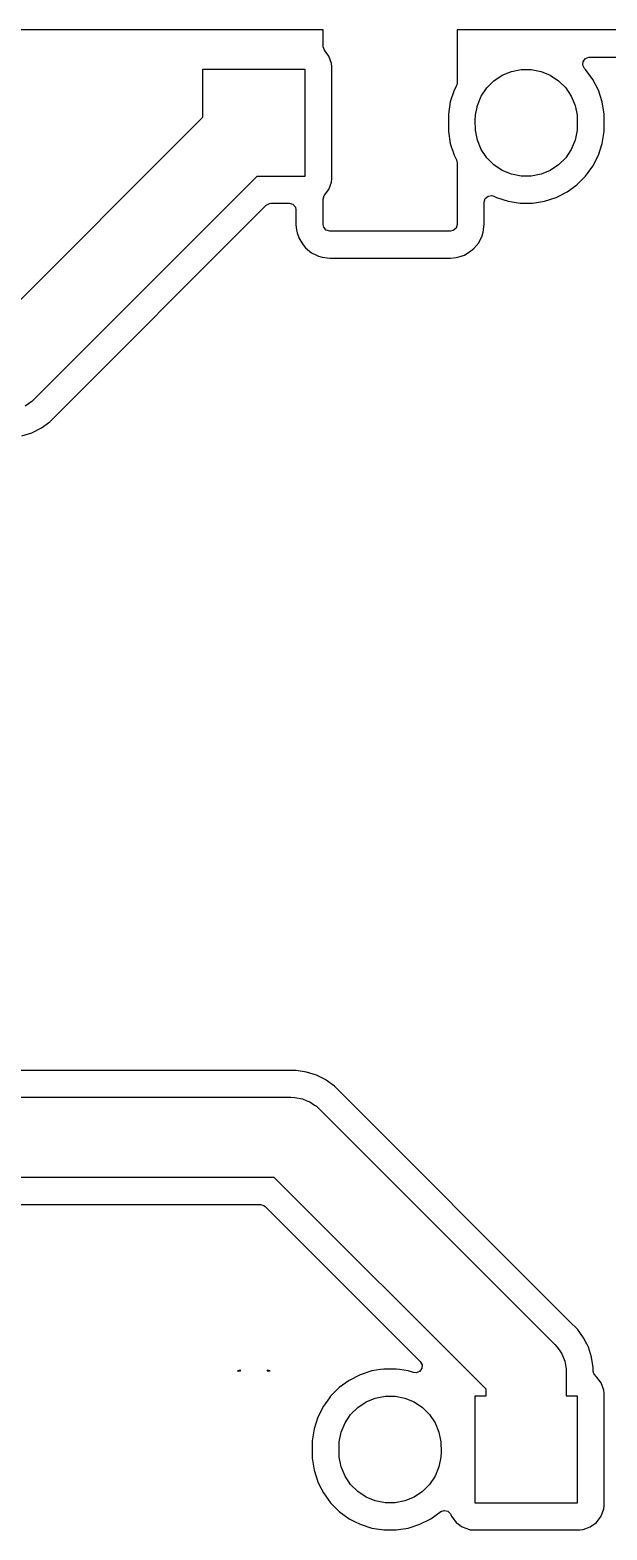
# Model space of a CAD drawing. Extents: x 180 to 322, y -217 to -139.
# Drawn here: x 221.78 to 232.55, y -188.47 to -160.5 of the extents above; entities that cross this region are included whole.
import ezdxf

# ---------------------------------------------------------------- set-up
doc = ezdxf.new("R2010")
doc.units = 0
doc.layers.add('BLACK', color=7, linetype='CONTINUOUS')

msp = doc.modelspace()

# ---------------------------------------------------------------- linework, layer by layer
at = {"layer": 'BLACK', "linetype": 'CONTINUOUS'}
for p, q in [((227.25, -160.5), (218.25, -160.5)), ((227.25, -160.804404), (227.25, -160.5)), ((233.75079, -160.5), (229.75, -160.5)), ((229.75, -160.5), (229.75, -161.483989)), ((227.250316, -160.813251), (227.25, -160.804404)), ((227.274733, -160.878715), (227.250316, -160.813251)), ((227.356296, -160.987669), (227.274733, -160.878715)), ((227.406591, -161.122517), (227.356296, -160.987669)), ((232.096048, -161.155858), (232.101032, -161.086166)), ((232.101032, -161.086166), (232.142904, -161.030233)), ((232.142904, -161.030233), (232.208368, -161.005816)), ((232.208368, -161.005816), (232.217214, -161.0055)), ((232.217214, -161.0055), (233.1255, -161.0055)), ((225.0075, -162.122301), (225.0075, -161.23)), ((225.0075, -161.23), (226.9125, -161.23)), ((226.9125, -161.23), (226.9125, -163.23)), ((227.412999, -161.182128), (227.406591, -161.122517)), ((227.413, -163.277873), (227.412999, -161.182128)), ((230.43574, -161.446208), (230.590995, -161.34247)), ((230.590995, -161.34247), (230.763504, -161.271014)), ((230.763504, -161.271014), (230.946639, -161.234587)), ((230.946639, -161.234587), (231.133361, -161.234587)), ((231.133361, -161.234587), (231.316496, -161.271014)), ((231.316496, -161.271014), (231.489005, -161.34247)), ((231.489005, -161.34247), (231.64426, -161.446208)), ((232.129533, -161.217181), (232.096048, -161.155858)), ((232.148286, -161.235934), (232.129533, -161.217181)), ((232.282716, -161.420961), (232.148286, -161.235934)), ((229.693451, -161.624742), (229.622778, -161.84225)), ((229.736485, -161.540283), (229.693451, -161.624741)), ((229.693451, -161.624741), (229.693451, -161.624742)), ((229.75, -161.483989), (229.736485, -161.540283)), ((230.19997, -161.733495), (230.303708, -161.57824)), ((230.303708, -161.57824), (230.43574, -161.446208)), ((231.64426, -161.446208), (231.776292, -161.57824)), ((231.776292, -161.57824), (231.88003, -161.733495)), ((232.386549, -161.624744), (232.282716, -161.420961)), ((232.457221, -161.84225), (232.386549, -161.624744)), ((229.622778, -161.842253), (229.587, -162.068146)), ((229.622778, -161.84225), (229.622778, -161.842253)), ((230.092087, -162.089139), (230.128514, -161.906004)), ((230.128514, -161.906004), (230.19997, -161.733495)), ((231.88003, -161.733495), (231.951486, -161.906004)), ((231.951486, -161.906004), (231.987913, -162.089139)), ((232.457221, -161.842251), (232.457221, -161.84225)), ((232.457222, -161.842255), (232.457221, -161.842251)), ((232.493, -162.068146), (232.457222, -161.842255)), ((221.033943, -166.100204), (225.0075, -162.122301)), ((229.587, -162.068146), (229.587, -162.391853)), ((230.0875, -162.1825), (230.092087, -162.089139)), ((230.092087, -162.370861), (230.0875, -162.1825)), ((231.987913, -162.089139), (231.9925, -162.2775)), ((232.493, -162.391854), (232.493, -162.068146)), ((229.587, -162.391853), (229.622778, -162.617746)), ((230.128514, -162.553996), (230.092087, -162.370861)), ((231.987913, -162.370861), (231.951486, -162.553996)), ((231.9925, -162.2775), (231.987913, -162.370861)), ((232.457222, -162.617745), (232.493, -162.391854)), ((229.622778, -162.617746), (229.622778, -162.617749)), ((229.622778, -162.617749), (229.693454, -162.835264)), ((230.19997, -162.726505), (230.128514, -162.553996)), ((230.303708, -162.88176), (230.19997, -162.726505)), ((231.88003, -162.726505), (231.776292, -162.88176)), ((231.951486, -162.553996), (231.88003, -162.726505)), ((232.386548, -162.835258), (232.457222, -162.617745)), ((229.693454, -162.835264), (229.693455, -162.835266)), ((229.693455, -162.835266), (229.736484, -162.919714)), ((229.736484, -162.919714), (229.75, -162.976009)), ((229.75, -162.976009), (229.75, -164.126)), ((230.43574, -163.013792), (230.303708, -162.88176)), ((230.590995, -163.11753), (230.43574, -163.013792)), ((231.64426, -163.013792), (231.489005, -163.11753)), ((231.776292, -162.88176), (231.64426, -163.013792)), ((232.148286, -163.224066), (232.282717, -163.039038)), ((232.282717, -163.039038), (232.386548, -162.835258)), ((226.016127, -163.23), (221.87033, -167.38033)), ((226.9125, -163.23), (226.016127, -163.23)), ((227.356296, -163.472331), (227.406591, -163.337483)), ((227.406591, -163.337483), (227.413, -163.277873)), ((230.763504, -163.188986), (230.590995, -163.11753)), ((230.946639, -163.225413), (230.763504, -163.188986)), ((231.133361, -163.225413), (230.946639, -163.225413)), ((231.316496, -163.188986), (231.133361, -163.225413)), ((231.489005, -163.11753), (231.316496, -163.188986)), ((231.986566, -163.385786), (232.148286, -163.224066)), ((227.25, -163.655596), (227.269685, -163.588557)), ((227.269685, -163.588557), (227.274733, -163.581285)), ((227.274733, -163.581285), (227.275317, -163.580503)), ((227.275317, -163.580503), (227.356296, -163.472331)), ((230.275185, -163.643828), (230.327989, -163.598073)), ((230.327989, -163.598073), (230.397147, -163.588129)), ((230.397147, -163.588129), (230.435794, -163.600381)), ((230.435794, -163.600381), (230.458014, -163.611703)), ((230.458014, -163.611703), (230.482244, -163.624049)), ((230.482244, -163.624049), (230.699751, -163.694721)), ((231.380249, -163.694721), (231.597755, -163.624049)), ((231.597755, -163.624049), (231.597755, -163.624048)), ((231.597755, -163.624048), (231.597758, -163.624048)), ((231.597758, -163.624048), (231.801538, -163.520217)), ((231.801538, -163.520217), (231.986566, -163.385786)), ((222.154646, -167.803828), (226.191655, -163.766817)), ((226.191655, -163.766817), (226.252978, -163.733333)), ((226.252978, -163.733333), (226.279336, -163.730499)), ((226.279336, -163.730499), (226.6205, -163.730499)), ((226.6205, -163.730499), (226.687539, -163.750184)), ((226.687539, -163.750184), (226.733294, -163.802988)), ((226.733294, -163.802988), (226.7445, -163.854499)), ((226.7445, -163.854499), (226.7445, -164.126)), ((227.25, -164.126), (227.25, -163.655596)), ((230.2555, -163.710867), (230.275185, -163.643828)), ((230.2555, -164.126), (230.2555, -163.710867)), ((230.699751, -163.694721), (230.699752, -163.694721)), ((230.699752, -163.694721), (230.699755, -163.694722)), ((230.699755, -163.694722), (230.925646, -163.7305)), ((230.925646, -163.7305), (230.925647, -163.7305)), ((230.925647, -163.7305), (231.154353, -163.7305)), ((231.154353, -163.7305), (231.154354, -163.7305)), ((231.154354, -163.7305), (231.380245, -163.694722)), ((231.380245, -163.694722), (231.380248, -163.694721)), ((231.380248, -163.694721), (231.380249, -163.694721)), ((226.7445, -164.126), (226.744501, -164.126009)), ((226.744501, -164.126009), (226.756052, -164.23345)), ((227.261206, -164.177511), (227.25, -164.126)), ((227.306961, -164.230315), (227.261206, -164.177511)), ((229.75, -164.126), (229.730315, -164.193039)), ((230.235024, -164.268416), (230.2555, -164.126)), ((226.756052, -164.23345), (226.756054, -164.233462)), ((226.756054, -164.233462), (226.76726, -164.284972)), ((226.76726, -164.284972), (226.801383, -164.387497)), ((226.801383, -164.387497), (226.801386, -164.387503)), ((226.801386, -164.387503), (226.879171, -164.508537)), ((227.374, -164.25), (227.306961, -164.230315)), ((229.626, -164.25), (227.374, -164.25)), ((229.677511, -164.238794), (229.626, -164.25)), ((229.730315, -164.193039), (229.677511, -164.238794)), ((230.061347, -164.57507), (230.155567, -164.466336)), ((230.155567, -164.466336), (230.215338, -164.335459)), ((230.215338, -164.335459), (230.235023, -164.26842)), ((230.235023, -164.26842), (230.235024, -164.268416)), ((226.879171, -164.508537), (226.879179, -164.508548)), ((226.879179, -164.508548), (226.924923, -164.56134)), ((226.924923, -164.56134), (226.924926, -164.561343)), ((226.924926, -164.561343), (226.92493, -164.561347)), ((226.92493, -164.561347), (227.033664, -164.655567)), ((227.033664, -164.655567), (227.033667, -164.655568)), ((227.033667, -164.655568), (227.033668, -164.655569)), ((227.033668, -164.655569), (227.127925, -164.698616)), ((227.127925, -164.698616), (227.164541, -164.715338)), ((227.164541, -164.715338), (227.23158, -164.735023)), ((227.23158, -164.735023), (227.231584, -164.735024)), ((227.231584, -164.735024), (227.374, -164.7555)), ((229.626, -164.7555), (229.733456, -164.743947)), ((229.733456, -164.743947), (229.784967, -164.732741)), ((229.784967, -164.732741), (229.824731, -164.719506)), ((229.824731, -164.719506), (229.887497, -164.698616)), ((229.887497, -164.698616), (229.887501, -164.698613)), ((229.887501, -164.698613), (229.887504, -164.698613)), ((229.887504, -164.698613), (230.008543, -164.620825)), ((230.008543, -164.620825), (230.061347, -164.57507)), ((227.374, -164.7555), (227.374003, -164.7555)), ((227.374003, -164.7555), (229.62599, -164.7555)), ((229.62599, -164.7555), (229.626, -164.7555)), ((221.815795, -167.429758), (221.693548, -167.511441)), ((221.87033, -167.38033), (221.815795, -167.429758)), ((221.995405, -167.919524), (222.154646, -167.803828)), ((221.632826, -168.069709), (221.820026, -168.008884)), ((221.820026, -168.008884), (221.995405, -167.919524)), ((226.748417, -179.8995), (219.6245, -179.8995)), ((226.748422, -179.8995), (226.748417, -179.8995)), ((226.942826, -179.93029), (226.748422, -179.8995)), ((227.13003, -179.991117), (226.942826, -179.93029)), ((227.300147, -180.077797), (227.13003, -179.991117)), ((227.305405, -180.080476), (227.300147, -180.077797)), ((227.464646, -180.196172), (227.305405, -180.080476)), ((219.588409, -180.402377), (226.65, -180.4)), ((226.65, -180.4), (226.723513, -180.403611)), ((226.723513, -180.403611), (226.867713, -180.432294)), ((231.854646, -184.586172), (227.464646, -180.196172)), ((226.867713, -180.432294), (226.947283, -180.465253)), ((226.947283, -180.465253), (227.003548, -180.488559)), ((227.003548, -180.488559), (227.090192, -180.546453)), ((227.090192, -180.546453), (227.125795, -180.570242)), ((227.125795, -180.570242), (231.57033, -185.00967)), ((226.336108, -181.896519), (220.286892, -181.898556)), ((230.290736, -185.846604), (226.336108, -181.896519)), ((220.9145, -182.4005), (226.080664, -182.4005)), ((226.080664, -182.4005), (226.147703, -182.420185)), ((226.147703, -182.420185), (226.168345, -182.436819)), ((226.168345, -182.436819), (229.06245, -185.330924)), ((231.993828, -184.725354), (231.854646, -184.586172)), ((232.109524, -184.884595), (231.993828, -184.725354)), ((232.151743, -184.967455), (232.109524, -184.884595)), ((231.57033, -185.00967), (231.619759, -185.064205)), ((231.619759, -185.064205), (231.664684, -185.131441)), ((231.664684, -185.131441), (231.701441, -185.186452)), ((232.168326, -185), (232.151743, -184.967455)), ((232.198882, -185.05997), (232.168326, -185)), ((232.259709, -185.247173), (232.198882, -185.05997)), ((229.06245, -185.330924), (229.095935, -185.392247)), ((229.095935, -185.392247), (229.090951, -185.461939)), ((231.701441, -185.186452), (231.701441, -185.186453)), ((231.701441, -185.186453), (231.757706, -185.322287)), ((231.757706, -185.322287), (231.779764, -185.433181)), ((231.779764, -185.433181), (231.786389, -185.466487)), ((232.2905, -185.441577), (232.259709, -185.247173)), ((232.2905, -185.505808), (232.2905, -185.441577)), ((225.709999, -185.49149), (225.656272, -185.5)), ((225.656272, -185.5), (225.71, -185.5)), ((225.71, -185.49149), (225.709999, -185.49149)), ((225.71, -185.5), (225.71, -185.49149)), ((226.263727, -185.5), (226.21, -185.49149)), ((226.21, -185.49149), (226.21, -185.5)), ((226.21, -185.5), (226.263727, -185.5)), ((227.738461, -185.679783), (227.672551, -185.72767)), ((227.942244, -185.57595), (227.738461, -185.679783)), ((228.15975, -185.505278), (227.942244, -185.57595)), ((228.159753, -185.505278), (228.15975, -185.505278)), ((228.323122, -185.479403), (228.159753, -185.505278)), ((228.385646, -185.4695), (228.323122, -185.479403)), ((228.614354, -185.4695), (228.385646, -185.4695)), ((228.676878, -185.479403), (228.614354, -185.4695)), ((228.840246, -185.505278), (228.676878, -185.479403)), ((228.840253, -185.505279), (228.840246, -185.505278)), ((228.936452, -185.536536), (228.840253, -185.505279)), ((228.983615, -185.542289), (228.936452, -185.536536)), ((229.049079, -185.517872), (228.983615, -185.542289)), ((229.090951, -185.461939), (229.049079, -185.517872)), ((231.786389, -185.466487), (231.787598, -185.97)), ((232.298316, -185.549137), (232.2905, -185.505808)), ((232.340185, -185.605072), (232.298316, -185.549137)), ((232.350047, -185.612455), (232.340185, -185.605072)), ((232.436293, -185.727664), (232.350047, -185.612455)), ((227.391714, -185.975934), (227.370852, -186.004648)), ((227.391716, -185.975932), (227.391714, -185.975934)), ((227.553431, -185.814216), (227.391716, -185.975931)), ((227.391716, -185.975931), (227.391716, -185.975932)), ((227.553432, -185.814216), (227.553431, -185.814216)), ((227.553434, -185.814214), (227.553432, -185.814216)), ((227.672551, -185.72767), (227.553434, -185.814214)), ((228.223504, -186.011014), (228.406639, -185.974587)), ((228.406639, -185.974587), (228.593361, -185.974587)), ((228.593361, -185.974587), (228.776496, -186.011014)), ((230.0875, -187.97), (230.0875, -185.97)), ((230.0875, -185.97), (230.291033, -185.97)), ((230.291033, -185.97), (230.290736, -185.846604)), ((231.787598, -185.97), (231.9925, -185.97)), ((231.9925, -185.97), (231.9925, -187.97)), ((232.436297, -185.727671), (232.436293, -185.727664)), ((232.486591, -185.862516), (232.436297, -185.727671)), ((232.486774, -185.864216), (232.486591, -185.862516)), ((232.492999, -185.922128), (232.486774, -185.864216)), ((232.493, -188.017873), (232.492999, -185.922128)), ((227.257283, -186.160961), (227.15345, -186.364744)), ((227.370852, -186.004648), (227.257283, -186.160961)), ((227.763708, -186.31824), (227.89574, -186.186208)), ((227.89574, -186.186208), (228.050995, -186.08247)), ((228.050995, -186.08247), (228.223504, -186.011014)), ((228.776496, -186.011014), (228.949005, -186.08247)), ((228.949005, -186.08247), (229.10426, -186.186208)), ((229.10426, -186.186208), (229.236292, -186.31824)), ((227.15345, -186.364744), (227.082778, -186.58225)), ((227.588514, -186.646004), (227.65997, -186.473495)), ((227.65997, -186.473495), (227.763708, -186.31824)), ((229.236292, -186.31824), (229.34003, -186.473495)), ((229.34003, -186.473495), (229.411486, -186.646004)), ((227.082778, -186.582253), (227.047, -186.808146)), ((227.047, -186.808146), (227.047, -187.131853)), ((227.082778, -186.58225), (227.082778, -186.582253)), ((227.5475, -186.9225), (227.552087, -186.829139)), ((227.552087, -186.829139), (227.588514, -186.646004)), ((229.411486, -186.646004), (229.447913, -186.829139)), ((229.447913, -186.829139), (229.4525, -187.0175)), ((227.552087, -187.110861), (227.5475, -186.9225)), ((227.588514, -187.293996), (227.552087, -187.110861)), ((229.447913, -187.110861), (229.411486, -187.293996)), ((229.4525, -187.0175), (229.447913, -187.110861)), ((227.047, -187.131853), (227.082778, -187.357746)), ((227.082778, -187.357746), (227.082778, -187.357749)), ((227.082778, -187.357749), (227.15345, -187.575255)), ((227.65997, -187.466505), (227.588514, -187.293996)), ((229.411486, -187.293996), (229.34003, -187.466505)), ((227.15345, -187.575255), (227.178928, -187.625258)), ((227.178928, -187.625258), (227.257283, -187.779038)), ((227.763708, -187.62176), (227.65997, -187.466505)), ((227.89574, -187.753792), (227.763708, -187.62176)), ((229.236292, -187.62176), (229.10426, -187.753792)), ((229.34003, -187.466505), (229.236292, -187.62176)), ((227.257283, -187.779038), (227.391714, -187.964066)), ((228.050995, -187.85753), (227.89574, -187.753792)), ((228.223504, -187.928986), (228.050995, -187.85753)), ((228.406639, -187.965413), (228.223504, -187.928986)), ((228.776496, -187.928986), (228.593361, -187.965413)), ((228.949005, -187.85753), (228.776496, -187.928986)), ((229.10426, -187.753792), (228.949005, -187.85753)), ((227.391714, -187.964066), (227.553434, -188.125786)), ((227.553434, -188.125786), (227.738462, -188.260217)), ((228.593361, -187.965413), (228.406639, -187.965413)), ((229.261538, -188.260217), (229.444245, -188.127472)), ((229.444245, -188.127472), (229.510046, -188.103994)), ((229.510046, -188.103994), (229.5781, -188.119819)), ((229.5781, -188.119819), (229.626795, -188.169924)), ((229.626795, -188.169924), (229.633308, -188.184459)), ((229.633308, -188.184459), (229.643702, -188.212328)), ((229.643702, -188.212328), (229.643706, -188.212335)), ((229.643706, -188.212335), (229.729952, -188.327544)), ((231.9925, -187.97), (230.0875, -187.97)), ((232.350046, -188.327546), (232.436296, -188.212331)), ((232.436296, -188.212331), (232.486591, -188.077483)), ((232.486591, -188.077483), (232.493, -188.017873)), ((227.738462, -188.260217), (227.836591, -188.310216)), ((227.836591, -188.310216), (227.942244, -188.364049)), ((227.942244, -188.364049), (228.159751, -188.434721)), ((228.159751, -188.434721), (228.159752, -188.434721)), ((228.159752, -188.434721), (228.159755, -188.434722)), ((228.159755, -188.434722), (228.385646, -188.4705)), ((228.385646, -188.4705), (228.385647, -188.4705)), ((228.385647, -188.4705), (228.614353, -188.4705)), ((228.614353, -188.4705), (228.614354, -188.4705)), ((228.614354, -188.4705), (228.840245, -188.434722)), ((228.840245, -188.434722), (228.840248, -188.434721)), ((228.840248, -188.434721), (228.840249, -188.434721)), ((228.840249, -188.434721), (229.057755, -188.364049)), ((229.057755, -188.364049), (229.057755, -188.364048)), ((229.057755, -188.364048), (229.057758, -188.364048)), ((229.057758, -188.364048), (229.261538, -188.260217)), ((229.729952, -188.327544), (229.729955, -188.327547)), ((229.729955, -188.327547), (229.845164, -188.413793)), ((229.845164, -188.413793), (229.845171, -188.413797)), ((229.845171, -188.413797), (229.980017, -188.464091)), ((229.980017, -188.464091), (229.980016, -188.464091)), ((229.980016, -188.464091), (229.986944, -188.464835)), ((229.986944, -188.464835), (230.039627, -188.4705)), ((230.039627, -188.4705), (232.040372, -188.470499)), ((232.040372, -188.470499), (232.099983, -188.464091)), ((232.099983, -188.464091), (232.234831, -188.413796)), ((232.234831, -188.413796), (232.350046, -188.327546))]:
    msp.add_line(p, q, dxfattribs=at)

doc.saveas('drawing.dxf')
